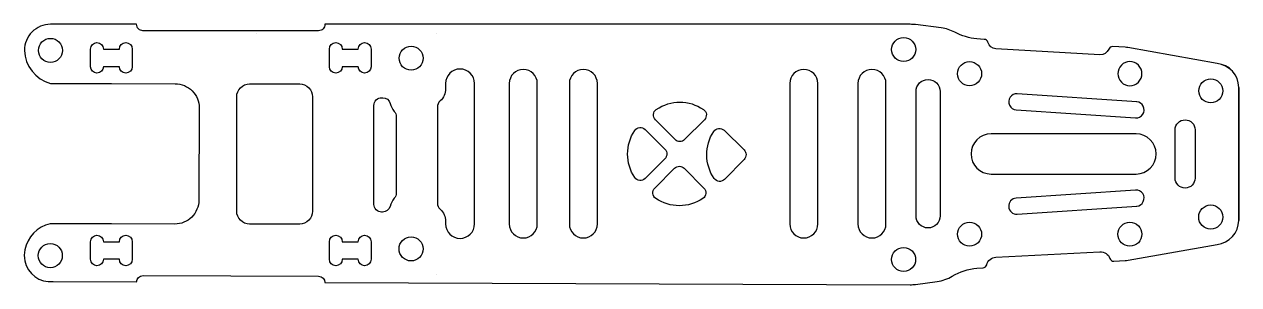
# Model space of a CAD drawing. Header units: millimetres. Extents: x -82 to 70, y -16 to 16.
import ezdxf

# ---------------------------------------------------------------- set-up
doc = ezdxf.new("R2010")
doc.units = ezdxf.units.MM
doc.layers.get('0').update_dxf_attribs({"linetype": 'CONTINUOUS'})

msp = doc.modelspace()

# ---------------------------------------------------------------- linework, layer by layer
for p, q in [((-52.52, 15.06), (-52.52, 15.06)), ((70, 8.29), (70, -8.28)), ((57.27, 6.5), (42.37, 7.5)), ((-29.97, 5.84), (-29.97, -6.13)), ((42.23, 5.51), (57.14, 4.51)), ((57.14, -4.5), (42.23, -5.5)), ((42.37, -7.49), (57.27, -6.49)), ((-30.1, -15), (-30.1, -15))]:
    msp.add_line(p, q)
for points in [[(-44, -16.02), (29.01, -16.29, 0.033832), (29.69, -16.25), (32.38, -15.89, 0.100852), (34.26, -15.24, -0.109189), (37.34, -14.23), (38.1, -14.19, 0.331679), (38.56, -13.81, -0.331679), (39.71, -12.86), (52.69, -12.19, -0.331679), (53.94, -13.02, 0.331679), (54.43, -13.36), (55.83, -13.28, 0.031193), (56.19, -13.24), (67.3, -11.27, 0.385612), (70, -8.28), (70, 8.29, 0.384765), (67.3, 11.27), (56.18, 13.25, 0.029885), (55.84, 13.29), (54.27, 13.38, 0.323907), (53.78, 13.06, -0.323907), (52.69, 12.36), (39.71, 13.09, -0.323907), (38.71, 13.91, 0.323907), (38.26, 14.28), (37.33, 14.33, -0.096297), (34.59, 15.16, 0.089692), (32.89, 15.7), (29.67, 16.11, 0.031955), (29.03, 16.15), (-44, 16.15, -0.414214), (-44.8, 15.35), (-66.71, 15.35, -0.414214), (-67.51, 16.15), (-78.25, 16.15, 0.414214), (-81.5, 12.9, 0.324746), (-78.25, 8.77), (-70.65, 8.77), (-62.69, 8.74, -0.414214), (-59.7, 5.73), (-59.74, -5.75, -0.414214), (-62.75, -8.74), (-70.65, -8.71), (-78.3, -8.7, 0.293408), (-81.44, -11.95, 0.105802), (-81.45, -13.31, 0.386814), (-77.93, -15.9), (-67.51, -15.94, -0.407899), (-66.7, -15.16), (-44.8, -15.23, -0.409428)], [(-68.05, 13.07), (-68.05, 10.87, -1), (-69.65, 10.87), (-71.65, 10.87, -1), (-73.25, 10.87), (-73.25, 13.07, -1), (-71.65, 13.07), (-69.65, 13.07, -1)], [(-39.85, 10.87), (-41.85, 10.87, -1), (-43.45, 10.87), (-43.45, 13.07, -1), (-41.85, 13.07), (-39.85, 13.07, -1), (-38.25, 13.07), (-38.25, 10.87, -1)], [(-25.35, 8.78, 1), (-28.95, 8.78), (-28.95, 8.11, -0.21511), (-29.63, 6.61, 0.21511), (-29.97, 5.84), (-29.97, -6.12, 0.21511), (-29.63, -6.89, -0.21511), (-28.95, -8.39), (-28.95, -8.72, 1), (-25.35, -8.72)], [(-21.01, 8.78), (-21.01, -8.72, 1), (-17.51, -8.72), (-17.51, 8.78, 1)], [(-10.01, 8.78, 1), (-13.51, 8.78), (-13.51, -8.72, 1), (-10.01, -8.72)], [(17.49, 8.78, 1), (13.99, 8.78), (13.99, -8.72, 1), (17.49, -8.72)], [(25.99, 8.78, 1), (22.49, 8.78), (22.49, -8.72, 1), (25.99, -8.72)], [(29.74, -7.72), (29.74, 7.78, -1), (32.74, 7.78), (32.74, -7.72, -1)], [(-47.15, -8.73), (-53.41, -8.73, -0.414214), (-55.01, -7.13), (-55.01, 7.12, -0.414214), (-53.41, 8.72), (-47.15, 8.72, -0.414214), (-45.55, 7.12), (-45.55, -7.13, -0.414214)], [(-37.89, 6.05, -0.414214), (-36.93, 7.01), (-36.8, 7.01, -0.338451), (-35.88, 6.3, 0.107534), (-35.35, 5.29, -0.175234), (-35.12, 4.67), (-35.12, -4.9, -0.175557), (-35.35, -5.51, 0.107851), (-35.88, -6.54, -0.338451), (-36.81, -7.24), (-36.93, -7.24, -0.414214), (-37.89, -6.28)], [(3.34, 4.26), (0.87, 1.79, -0.414214), (-0.32, 1.79), (-2.78, 4.26, -0.471527), (-2.66, 5.55, -0.305916), (3.21, 5.55, -0.471527)], [(-5.35, 2.93, -0.471538), (-4.06, 3.05), (-1.59, 0.59, -0.414214), (-1.6, -0.6), (-4.06, -3.07, -0.471517), (-5.35, -2.95, -0.305916)], [(8.29, -0.68), (5.85, -3.17, -0.471527), (4.56, -3.06, -0.305916), (4.5, 2.81, -0.471527), (5.79, 2.95), (8.28, 0.51, -0.414214)], [(64.56, 3), (64.56, -3, -1), (62.06, -3), (62.06, 3, -1)], [(39.1, -2.5), (57.2, -2.5, 1), (57.2, 2.5), (39.1, 2.5, 1)], [(-2.73, -5.55, -0.471527), (-2.85, -4.26), (-0.38, -1.79, -0.414214), (0.81, -1.79), (3.27, -4.26, -0.471527), (3.15, -5.55, -0.305916)], [(-69.65, -10.93, -1), (-68.05, -10.93), (-68.05, -13.13, -1), (-69.65, -13.13), (-71.65, -13.13, -1), (-73.25, -13.13), (-73.25, -10.93, -1), (-71.65, -10.93)], [(-41.85, -13.13, -1), (-43.45, -13.13), (-43.45, -10.93, -1), (-41.85, -10.93), (-39.85, -10.93, -1), (-38.25, -10.93), (-38.25, -13.13, -1), (-39.85, -13.13)]]:
    msp.add_lwpolyline(points, format="xyb", close=True)
for centre in [(-78.25, 12.9), (28.2, 13.01), (-33.25, 11.93), (36.42, 10), (66.52, 7.86), (66.51, -7.86), (36.42, -10), (56.42, -10), (-33.26, -11.83), (-78.27, -12.67), (28.19, -13.15)]:
    msp.add_circle(centre, 1.5)
for centre, radius, start, end in [((-30.14, 17.06), 2, 269.9964, 270.0748), ((56.42, 10), 1.5, 135, 315), ((56.42, 10), 1.5, -45, 135), ((67, 8.29), 3, 0, 84.1798), ((42.3, 6.5), 1, 86.1609, 266.1609), ((57.2, 5.5), 1, -93.8391, 86.1609), ((57.2, -5.5), 1, -86.1609, 93.8391), ((42.3, -6.5), 1, 93.8391, 273.8391), ((67, -8.28), 3, 275.6511, 360)]:
    msp.add_arc(centre, radius, start, end)

doc.saveas('drawing.dxf')
